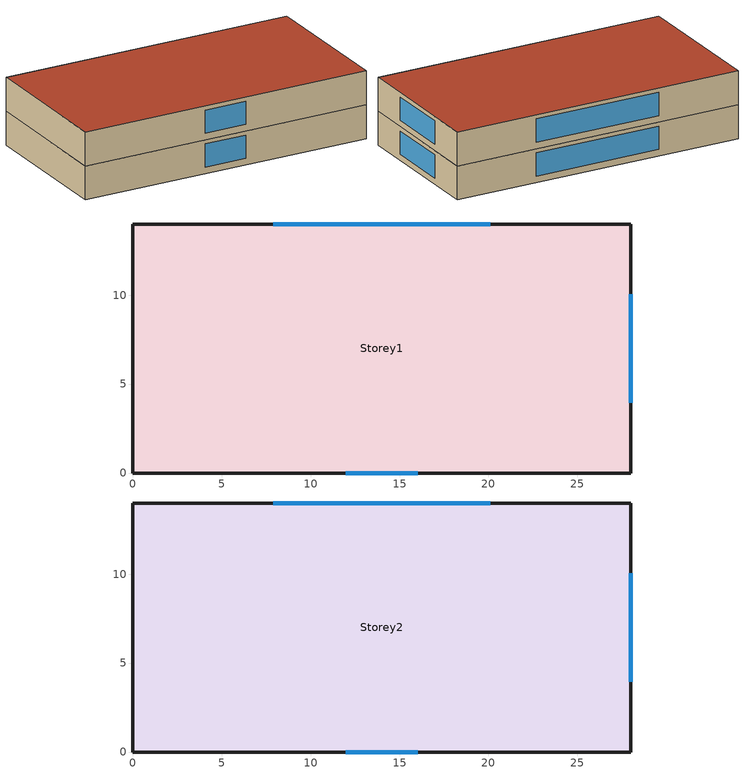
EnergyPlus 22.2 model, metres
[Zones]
Storey1
 floor ground (Slab_Cons): 28,0 0,0 0,14 28,14 z0
 wall outside (ExtWall_Cons): 28,14 0,14 0,0 28,0 28,14 z0:3.2
 window (Win_Cons): 20.11,14 7.89,14 / 11.96,0 16.04,0 / 28,3.95 28,10.05 z0.6:2.8
Storey2
 floor to Storey1 (IntFloor_Cons): 28,0 0,0 0,14 28,14 z3.2
 wall outside (ExtWall_Cons): 28,14 0,14 0,0 28,0 28,14 z3.2:6.4
 window (Win_Cons): 20.11,14 7.89,14 / 11.96,0 16.04,0 / 28,3.95 28,10.05 z3.8:6
 roof outside (Roof_Cons): 28,14 0,14 0,0 28,0 z6.4
[Building]
T3-test-05: 30, Suburbs, 0.04, 0.4, FullExterior, 25, 6
[Material]
MetalSiding: MediumRough, 0.0015, 44.96, 7688.9, 410, 0.9, 0.7, 0.7
Plywood16: MediumRough, 0.0159, 0.12, 544, 1210, 0.9, 0.7, 0.7
Gypsum13: MediumRough, 0.0127, 0.16, 784.9, 830, 0.9, 0.7, 0.7
Membrane10: MediumRough, 0.0095, 0.16, 1121.3, 1460, 0.9, 0.7, 0.7
MetalDeck: MediumRough, 0.0015, 45.006, 7680, 418.4, 0.9, 0.7, 0.7
Concrete100: MediumRough, 0.1016, 1.311, 2240, 836.8, 0.9, 0.7, 0.7
Carpet: MediumRough, 0.0127, 0.06, 288, 1380, 0.9, 0.7, 0.7
WallIns: MediumRough, 0.078364, 0.049, 265, 836.8, 0.9, 0.7, 0.7
RoofIns: MediumRough, 0.235381, 0.049, 265, 836.8, 0.9, 0.7, 0.7
[Construction]
ExtWall_Cons: MetalSiding, Plywood16, WallIns, Gypsum13
Roof_Cons: Membrane10, RoofIns, MetalDeck
Slab_Cons; IntFloor_Cons: Concrete100, Carpet
Win_Cons: Glazing
[WindowMaterial:SimpleGlazingSystem]
Glazing: 3.4, 0.5, 0.72
[Zone]
Storey1; Storey2: 0, 0, 0, 0, 1, 1, autocalculate, autocalculate
[HVACTemplate:Thermostat]
Tstat: HTGSETP_SCH, , CLGSETP_SCH
[HVACTemplate:Zone:Unitary] Template Thermostat=Tstat; Supply Air Maximum Flow Rate=autosize; Outdoor Air Method=Flow/Person; Outdoor Air Flow Rate per Person=0.006
Name | Template Unitary System
Storey1 | PSZ_Storey1
Storey2 | PSZ_Storey2
[HVACTemplate:System:Unitary] Supply Fan Maximum Flow Rate=autosize; Supply Fan Operating Mode Schedule=CYCLING_FAN_SCH; Supply Fan Total Efficiency=0.5; Supply Fan Delta Pressure=500; Supply Fan Motor Efficiency=0.9; Supply Fan Motor in Air Stream Fraction=1; Cooling Coil Type=SingleSpeedDX; Cooling Coil Gross Rated Total Capacity=autosize; Cooling Coil Gross Rated Sensible Heat Ratio=autosize; Cooling Coil Gross Rated COP=3.3; Heating Coil Type=Gas; Heating Coil Capacity=autosize; Gas Heating Coil Efficiency=0.88; Maximum Outdoor Air Flow Rate=autosize; Minimum Outdoor Air Flow Rate=autosize; Economizer Type=NoEconomizer
Name | Control Zone or Thermostat Location
PSZ_Storey1 | Storey1
PSZ_Storey2 | Storey2
[Schedule:Compact]
CYCLING_FAN_SCH: Fraction, Through: 12/31, For: AllDays, Until: 24:00, 0
HTGSETP_SCH: Temperature, Through: 12/31, For: Weekdays SummerDesignDay WinterDesignDay, Until: 08:00, 16.5, Until: 18:00, 21.5, Until: 24:00, 16.5, For: AllOtherDays, Until: 24:00, 16.5
CLGSETP_SCH: Temperature, Through: 12/31, For: Weekdays SummerDesignDay WinterDesignDay, Until: 08:00, 29.5, Until: 18:00, 24.5, Until: 24:00, 29.5, For: AllOtherDays, Until: 24:00, 29.5
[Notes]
wall U = 0.51 W/m2-K incl. films
roof U = 0.2 W/m2-K incl. films
0 = cycling fan
